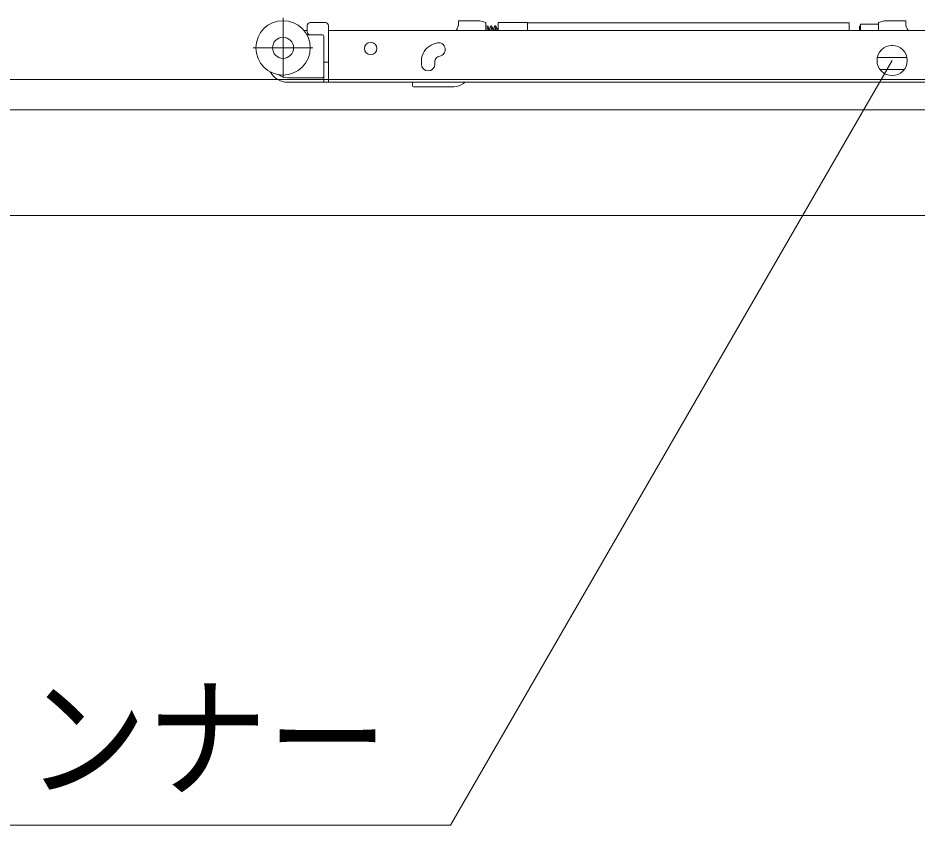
# Model space of a CAD drawing. Units: millimetres, scale not verified. Extents: x -6062 to 6062, y -3045 to 3045.
# Drawn here: x -3585.5 to -3287.7, y 70 to 337.4 of the extents above; entities that cross this region are included whole.
import ezdxf
from ezdxf.enums import TextEntityAlignment as Align

# ---------------------------------------------------------------- set-up
doc = ezdxf.new("R2010")
doc.units = ezdxf.units.MM
doc.header["$LTSCALE"] = 20
doc.layers.add('0-0_3一般', color=7, linetype='Continuous', lineweight=9)
doc.layers.add('0-1_2寸法-3', color=7, linetype='Continuous', lineweight=9)
doc.styles.add('ＭＳ ゴシック', font='')
doc.styles.get('ＭＳ ゴシック').set_extended_font_data('MS Gothic')

# ---------------------------------------------------------------- blocks, each defined once
blk = doc.blocks.new('グループ-1')
at = {"layer": '0-0_3一般'}
for p, q in [((-34203.9, 6747.9), (-34203.9, 6351.9)), ((-34043.9, 6697.9), (-34043.9, 6655.9)), ((-33923.9, 6717.9), (-34023.9, 6717.9)), ((-33903.9, 6697.9), (-33903.9, 6665.1)), ((-33041.5, 6713.9), (-33041.5, 6727.9)), ((-32852.3, 6670.9), (-32851.6, 6665.9)), ((-32825.3, 6670.9), (-32824.6, 6665.9)), ((-32798.3, 6670.9), (-32797.6, 6665.9)), ((-32778.4, 6686.9), (-32778.3, 6687.5)), ((-32584.3, 6716.9), (-32778.3, 6716.9)), ((-32778.3, 6665.9), (-32778.3, 6716.9)), ((-32584.3, 6716.9), (-32584.3, 6665.9)), ((-30454.3, 6715.9), (-32584.3, 6715.9)), ((-30454.3, 6715.9), (-30454.3, 6665.9)), ((-30384.9, 6690.9), (-30384.9, 6665.9)), ((-30259.9, 6705.9), (-30379.9, 6705.9)), ((-30379.9, 6705.9), (-30379.9, 6665.9)), ((-30219.9, 6727.9), (-30259.9, 6717.9)), ((-30259.9, 6705.9), (-30259.9, 6717.9)), ((-30259.9, 6705.9), (-30259.9, 6665.9)), ((-30219.9, 6727.9), (-30079.9, 6727.9)), ((-30079.9, 6713.9), (-30079.9, 6727.9)), ((-34043.9, 6665.9), (-34066.3, 6665.9)), ((-34045.8, 6635.9), (-34023.9, 6635.9)), ((-33943.9, 6635.9), (-34023.9, 6635.9)), ((-33933.9, 6475.9), (-33933.9, 6625.9)), ((-33903.9, 6665.9), (-27797.9, 6665.9)), ((-33903.9, 6659.9), (-33903.9, 6665.1)), ((-33903.9, 6481.9), (-33903.9, 6659.9)), ((-33190.2, 6581.5), (-33208.9, 6574.7)), ((-34005.9, 6549.9), (-34401.9, 6549.9)), ((-33178.2, 6490.1), (-33159.4, 6496.9)), ((-33933.9, 6455.9), (-33933.9, 6475.9)), ((-33933.9, 6345.9), (-33933.9, 6455.9)), ((-33903.9, 6455.9), (-33933.9, 6455.9)), ((-33903.9, 6470.1), (-33903.9, 6481.9)), ((-33903.9, 6470.1), (-33903.9, 6455.9)), ((-33903.9, 6455.9), (-33903.9, 6345.9)), ((-33287.9, 6441.9), (-33287.9, 6461.9)), ((-33286.3, 6481.4), (-33286.2, 6481.9)), ((-33197.9, 6462.4), (-33197.9, 6461.9)), ((-33197.9, 6461.9), (-33197.9, 6441.9)), ((21350, 6340), (-73990, 6340)), ((-33943.9, 6351.9), (-34173.9, 6351.9)), ((-34173.9, 6321.9), (-33933.9, 6321.9)), ((-33933.9, 6321.9), (-33933.9, 6345.9)), ((-33903.9, 6321.9), (-33933.9, 6321.9)), ((-33903.9, 6345.9), (-33903.9, 6321.9)), ((-27797.9, 6321.9), (-33903.9, 6321.9)), ((-33347.3, 6301.9), (-33347.3, 6321.9)), ((-33009.9, 6313.8), (-32999.8, 6321.9)), ((-33337.3, 6291.9), (-33072.4, 6291.9)), ((-50320, 6140), (-26320, 6140)), ((-50000, 5440), (-26640, 5440))]:
    blk.add_line(p, q, dxfattribs=at)
for points in [[(-32861.5, 6665.9), (-32861.5, 6717.9), (-32901.5, 6727.9), (-33041.5, 6727.9)], [(-32861.5, 6675.8), (-32861.4, 6676.3), (-32861.4, 6676.9), (-32861.3, 6677.4), (-32861.2, 6678), (-32861.2, 6678.7), (-32861.1, 6679.3), (-32861, 6680), (-32861, 6680.6), (-32860.9, 6681.4), (-32860.9, 6682.1), (-32860.8, 6682.9), (-32860.7, 6683.6), (-32860.7, 6684.5), (-32860.6, 6685.3), (-32860.5, 6686.1), (-32860.4, 6686.9), (-32860.2, 6687.7), (-32859.9, 6688.4), (-32859.6, 6689.1), (-32859.1, 6689.8), (-32858.7, 6690.4), (-32858.1, 6691), (-32857.5, 6691.5), (-32856.8, 6692.1), (-32856.1, 6692.6), (-32855.3, 6693), (-32854.4, 6693.5), (-32853.5, 6693.8), (-32852.5, 6694.2), (-32851.6, 6694.4), (-32850.8, 6694.5), (-32850, 6694.5), (-32849.3, 6694.3), (-32848.6, 6694.1), (-32848, 6693.7), (-32847.4, 6693.3), (-32846.9, 6692.7), (-32846.4, 6692), (-32846, 6691.2)], [(-32851.7, 6674.5), (-32851.7, 6674.1), (-32851.8, 6673.6), (-32851.9, 6673.2), (-32851.9, 6672.8), (-32852, 6672.3), (-32852.1, 6671.9), (-32852.1, 6671.4), (-32852.2, 6671), (-32852.3, 6670.6), (-32852.4, 6670.1), (-32852.4, 6669.7), (-32852.5, 6669.3), (-32852.5, 6668.9), (-32852.6, 6668.5), (-32852.7, 6668.1), (-32852.7, 6667.7), (-32852.8, 6667.4), (-32852.8, 6667), (-32852.9, 6666.6), (-32852.9, 6666.3), (-32853, 6665.9)], [(-32849.5, 6686.7), (-32849.4, 6686.7), (-32849.2, 6686.7), (-32849.1, 6686.7), (-32849.1, 6686.6), (-32849, 6686.6), (-32849, 6686.5), (-32848.9, 6686.3), (-32848.9, 6686.1), (-32849, 6686), (-32849, 6685.7), (-32849.1, 6685.5), (-32849.2, 6685.2), (-32849.3, 6684.9), (-32849.5, 6684.5), (-32849.6, 6684.2), (-32849.8, 6683.8), (-32850, 6683.4), (-32850.1, 6683), (-32850.3, 6682.6), (-32850.4, 6682.2), (-32850.5, 6681.8), (-32850.6, 6681.4), (-32850.7, 6681), (-32850.8, 6680.6), (-32850.9, 6680.2), (-32851, 6679.8), (-32851.1, 6679.4), (-32851.1, 6679), (-32851.2, 6678.6), (-32851.2, 6678.2), (-32851.3, 6677.8), (-32851.3, 6677.4), (-32851.4, 6677), (-32851.4, 6676.6), (-32851.4, 6676.2), (-32851.5, 6675.8), (-32851.6, 6675.4), (-32851.6, 6674.9), (-32851.7, 6674.5)], [(-32846, 6691.2), (-32845.7, 6690.3), (-32845.4, 6689.2), (-32845.2, 6688.1), (-32845, 6686.9), (-32844.7, 6685.8), (-32844.6, 6684.7), (-32844.4, 6683.6), (-32844.2, 6682.5), (-32844, 6681.5), (-32843.8, 6680.5), (-32843.7, 6679.6), (-32843.5, 6678.7), (-32843.4, 6677.8), (-32843.2, 6676.9), (-32843.1, 6676.1), (-32843, 6675.3), (-32842.9, 6674.6), (-32842.7, 6673.9), (-32842.6, 6673.2), (-32842.5, 6672.5), (-32842.4, 6671.8), (-32842.3, 6671.1), (-32842.2, 6670.5), (-32842.1, 6669.9), (-32842, 6669.2), (-32842, 6668.6), (-32841.9, 6668.1), (-32841.8, 6667.5), (-32841.7, 6666.9), (-32841.6, 6666.4), (-32841.6, 6665.9)], [(-32836, 6665.9), (-32835.9, 6666.5), (-32835.8, 6667.1), (-32835.7, 6667.8), (-32835.6, 6668.4), (-32835.6, 6669.1), (-32835.5, 6669.8), (-32835.4, 6670.6), (-32835.3, 6671.3), (-32835.3, 6672.1), (-32835.2, 6672.9), (-32835.1, 6673.7), (-32835, 6674.5), (-32835, 6675.4), (-32834.9, 6676.2), (-32834.8, 6677.1), (-32834.7, 6678), (-32834.5, 6679), (-32834.3, 6680), (-32834, 6681), (-32833.7, 6682), (-32833.4, 6683.1), (-32833, 6684.2), (-32832.6, 6685.3), (-32832.1, 6686.5), (-32831.6, 6687.7), (-32831.1, 6688.9), (-32830.5, 6690.1), (-32829.9, 6691.4), (-32829.2, 6692.6), (-32828.6, 6693.6), (-32827.9, 6694.4), (-32827.3, 6695.1), (-32826.6, 6695.5), (-32826, 6695.8), (-32825.3, 6695.9), (-32824.7, 6695.8), (-32824, 6695.5), (-32823.4, 6695.1), (-32822.7, 6694.4)], [(-32824.7, 6674.5), (-32824.7, 6674.1), (-32824.8, 6673.6), (-32824.9, 6673.2), (-32824.9, 6672.8), (-32825, 6672.3), (-32825.1, 6671.9), (-32825.1, 6671.4), (-32825.2, 6671), (-32825.3, 6670.6), (-32825.4, 6670.1), (-32825.4, 6669.7), (-32825.5, 6669.3), (-32825.5, 6668.9), (-32825.6, 6668.5), (-32825.7, 6668.1), (-32825.7, 6667.7), (-32825.8, 6667.4), (-32825.8, 6667), (-32825.9, 6666.6), (-32825.9, 6666.3), (-32826, 6665.9)], [(-32822.5, 6686.7), (-32822.4, 6686.7), (-32822.3, 6686.7), (-32822.1, 6686.7), (-32822.1, 6686.6), (-32822, 6686.6), (-32822, 6686.5), (-32821.9, 6686.3), (-32821.9, 6686.2), (-32822, 6686), (-32822, 6685.7), (-32822.1, 6685.5), (-32822.2, 6685.2), (-32822.3, 6684.9), (-32822.5, 6684.5), (-32822.6, 6684.2), (-32822.8, 6683.8), (-32823, 6683.4), (-32823.1, 6683), (-32823.3, 6682.6), (-32823.4, 6682.2), (-32823.5, 6681.8), (-32823.6, 6681.4), (-32823.7, 6681), (-32823.8, 6680.6), (-32823.9, 6680.2), (-32824, 6679.8), (-32824.1, 6679.4), (-32824.1, 6679), (-32824.2, 6678.6), (-32824.2, 6678.2), (-32824.3, 6677.8), (-32824.3, 6677.4), (-32824.4, 6677), (-32824.4, 6676.6), (-32824.4, 6676.2), (-32824.5, 6675.8), (-32824.6, 6675.4), (-32824.6, 6674.9), (-32824.7, 6674.5)], [(-32822.7, 6694.4), (-32822.1, 6693.6), (-32821.5, 6692.6), (-32820.8, 6691.4), (-32820.2, 6690.1), (-32819.6, 6688.9), (-32819.1, 6687.6), (-32818.6, 6686.5), (-32818.1, 6685.3), (-32817.7, 6684.2), (-32817.3, 6683.1), (-32816.9, 6682), (-32816.6, 6681), (-32816.4, 6680), (-32816.1, 6679), (-32816, 6678), (-32815.8, 6677.1), (-32815.7, 6676.2), (-32815.6, 6675.3), (-32815.5, 6674.5), (-32815.5, 6673.7), (-32815.4, 6672.9), (-32815.3, 6672.1), (-32815.2, 6671.3), (-32815.1, 6670.6), (-32815, 6669.8), (-32815, 6669.1), (-32814.9, 6668.4), (-32814.8, 6667.8), (-32814.7, 6667.1), (-32814.7, 6666.5), (-32814.6, 6665.9)], [(-32809, 6665.9), (-32808.9, 6666.5), (-32808.8, 6667.1), (-32808.7, 6667.8), (-32808.6, 6668.4), (-32808.6, 6669.1), (-32808.5, 6669.8), (-32808.4, 6670.6), (-32808.3, 6671.3), (-32808.3, 6672.1), (-32808.2, 6672.9), (-32808.1, 6673.7), (-32808, 6674.5), (-32808, 6675.4), (-32807.9, 6676.2), (-32807.8, 6677.1), (-32807.7, 6678), (-32807.5, 6679), (-32807.3, 6680), (-32807, 6681), (-32806.7, 6682), (-32806.4, 6683.1), (-32806, 6684.2), (-32805.6, 6685.3), (-32805.1, 6686.5), (-32804.6, 6687.7), (-32804.1, 6688.9), (-32803.5, 6690.1), (-32802.9, 6691.4), (-32802.2, 6692.6), (-32801.6, 6693.6), (-32800.9, 6694.4), (-32800.3, 6695.1), (-32799.6, 6695.5), (-32799, 6695.8), (-32798.3, 6695.9), (-32797.7, 6695.8), (-32797, 6695.5), (-32796.4, 6695.1), (-32795.7, 6694.4)], [(-32797.7, 6674.5), (-32797.7, 6674.1), (-32797.8, 6673.6), (-32797.9, 6673.2), (-32797.9, 6672.8), (-32798, 6672.3), (-32798.1, 6671.9), (-32798.1, 6671.4), (-32798.2, 6671), (-32798.3, 6670.6), (-32798.4, 6670.1), (-32798.4, 6669.7), (-32798.5, 6669.3), (-32798.5, 6668.9), (-32798.6, 6668.5), (-32798.7, 6668.1), (-32798.7, 6667.7), (-32798.8, 6667.4), (-32798.8, 6667), (-32798.9, 6666.6), (-32798.9, 6666.3), (-32799, 6665.9)], [(-32795.5, 6686.7), (-32795.4, 6686.7), (-32795.2, 6686.7), (-32795.1, 6686.7), (-32795.1, 6686.6), (-32795, 6686.6), (-32795, 6686.5), (-32794.9, 6686.3), (-32794.9, 6686.1), (-32795, 6686), (-32795, 6685.7), (-32795.1, 6685.5), (-32795.2, 6685.2), (-32795.3, 6684.9), (-32795.5, 6684.5), (-32795.6, 6684.2), (-32795.8, 6683.8), (-32796, 6683.4), (-32796.1, 6683), (-32796.3, 6682.6), (-32796.4, 6682.2), (-32796.5, 6681.8), (-32796.6, 6681.4), (-32796.7, 6681), (-32796.8, 6680.6), (-32796.9, 6680.2), (-32797, 6679.8), (-32797.1, 6679.4), (-32797.1, 6679), (-32797.2, 6678.6), (-32797.2, 6678.2), (-32797.3, 6677.8), (-32797.3, 6677.4), (-32797.4, 6677), (-32797.4, 6676.6), (-32797.4, 6676.2), (-32797.5, 6675.8), (-32797.6, 6675.4), (-32797.6, 6674.9), (-32797.7, 6674.5)], [(-32795.7, 6694.4), (-32795.1, 6693.6), (-32794.5, 6692.6), (-32793.8, 6691.4), (-32793.2, 6690.1), (-32792.6, 6688.9), (-32792.1, 6687.6), (-32791.6, 6686.5), (-32791.1, 6685.3), (-32790.7, 6684.2), (-32790.3, 6683.1), (-32789.9, 6682), (-32789.6, 6681), (-32789.4, 6680), (-32789.1, 6679), (-32789, 6678), (-32788.8, 6677.1), (-32788.7, 6676.2), (-32788.6, 6675.3), (-32788.5, 6674.5), (-32788.5, 6673.7), (-32788.4, 6672.9), (-32788.3, 6672.1), (-32788.2, 6671.3), (-32788.1, 6670.6), (-32788.1, 6669.8), (-32788, 6669.1), (-32787.9, 6668.4), (-32787.8, 6667.8), (-32787.7, 6667.1), (-32787.7, 6666.5), (-32787.6, 6665.9)], [(-32782, 6665.9), (-32781.9, 6666.4), (-32781.8, 6667), (-32781.7, 6667.5), (-32781.7, 6668.1), (-32781.6, 6668.6), (-32781.5, 6669.2), (-32781.4, 6669.7), (-32781.4, 6670.2), (-32781.3, 6670.8), (-32781.2, 6671.3), (-32781.1, 6671.9), (-32781.1, 6672.4), (-32781, 6672.9), (-32780.9, 6673.5), (-32780.8, 6674), (-32780.7, 6674.6), (-32780.7, 6675.1), (-32780.6, 6675.7), (-32780.5, 6676.2), (-32780.4, 6676.7), (-32780.4, 6677.3), (-32780.3, 6677.8), (-32780.2, 6678.4), (-32780.1, 6678.9), (-32780, 6679.4), (-32779.9, 6680), (-32779.8, 6680.5), (-32779.7, 6681.1), (-32779.6, 6681.6), (-32779.5, 6682.1), (-32779.4, 6682.7), (-32779.3, 6683.2), (-32779.2, 6683.7), (-32779.1, 6684.3), (-32778.9, 6684.8), (-32778.8, 6685.3), (-32778.7, 6685.9), (-32778.6, 6686.4), (-32778.4, 6686.9)], [(-33287.9, 6461.9), (-33287.9, 6462.4), (-33287.9, 6462.9), (-33287.9, 6463.4), (-33287.9, 6463.9), (-33287.9, 6464.4), (-33287.9, 6464.9), (-33287.9, 6465.4), (-33287.8, 6465.9), (-33287.8, 6466.4), (-33287.8, 6466.9), (-33287.8, 6467.4), (-33287.7, 6467.9), (-33287.7, 6468.4), (-33287.7, 6468.9), (-33287.7, 6469.4), (-33287.6, 6469.9), (-33287.6, 6470.4), (-33287.5, 6470.9), (-33287.5, 6471.4), (-33287.5, 6471.9), (-33287.4, 6472.4), (-33287.4, 6472.9), (-33287.3, 6473.4), (-33287.3, 6473.9), (-33287.2, 6474.4), (-33287.2, 6474.9), (-33287.1, 6475.4), (-33287, 6475.9), (-33287, 6476.4), (-33286.9, 6476.9), (-33286.9, 6477.4), (-33286.8, 6477.9), (-33286.7, 6478.4), (-33286.7, 6478.9), (-33286.6, 6479.4), (-33286.5, 6479.9), (-33286.5, 6480.4), (-33286.4, 6480.9), (-33286.3, 6481.4)], [(-33190.3, 6481.9), (-33190.6, 6481.5), (-33190.9, 6481), (-33191.2, 6480.6), (-33191.6, 6480.1), (-33191.9, 6479.7), (-33192.2, 6479.2), (-33192.5, 6478.8), (-33192.8, 6478.3), (-33193, 6477.9), (-33193.3, 6477.4), (-33193.6, 6476.9), (-33193.9, 6476.4), (-33194.1, 6476), (-33194.4, 6475.5), (-33194.6, 6475), (-33194.9, 6474.5), (-33195.1, 6474), (-33195.3, 6473.5), (-33195.5, 6473), (-33195.8, 6472.5), (-33196, 6472), (-33196.2, 6471.5), (-33196.3, 6470.9), (-33196.5, 6470.4), (-33196.7, 6469.9), (-33196.8, 6469.4), (-33197, 6468.9), (-33197.1, 6468.3), (-33197.2, 6467.8), (-33197.4, 6467.3), (-33197.5, 6466.8), (-33197.5, 6466.2), (-33197.6, 6465.7), (-33197.7, 6465.1), (-33197.8, 6464.6), (-33197.8, 6464.1), (-33197.8, 6463.5), (-33197.9, 6463), (-33197.9, 6462.4)]]:
    blk.add_lwpolyline(points, dxfattribs=at)
for centre, radius in [((-34203.9, 6549.9), 180), ((-34203.9, 6549.9), 70), ((-33623.9, 6545.9), 41)]:
    blk.add_circle(centre, radius, dxfattribs=at)
for centre, radius, start, end in [((-34023.9, 6697.9), 20, 90, 180), ((-33923.9, 6697.9), 20, 0, 90), ((-33121.5, 6713.9), 80, 323.1301, 0), ((-30379.9, 6690.9), 5, 90, 180), ((-29999.9, 6713.9), 80, 180, 216.8699), ((-34023.9, 6655.9), 20, 180, 270), ((-33943.9, 6625.9), 10, 0, 90), ((-33167.9, 6461.9), 120, 110, 170.40593), ((-33174.8, 6539.2), 45, 290, 110), ((-33242.9, 6441.9), 45, 180, 0), ((-33167.9, 6461.9), 30, 110, 138.18969), ((-34173.9, 6451.9), 130, 207.8267, 270), ((-34173.9, 6451.9), 100, 232.49603, 270), ((-33943.9, 6361.9), 10, 270, 0), ((-33072.4, 6391.9), 100, 270, 308.65981), ((-33337.3, 6301.9), 10, 180, 270)]:
    blk.add_arc(centre, radius, start, end, dxfattribs=at)
blk = doc.blocks.new('グループ-2')
at = {"layer": '0-0_3一般'}
blk.add_blockref('グループ-1', (0, 0), dxfattribs=at)

msp = doc.modelspace()

# ---------------------------------------------------------------- linework, layer by layer
at = {"layer": '0-1_2寸法-3'}
for p, q in [((-3295.8, 328.29), (-3296.15, 328.29)), ((-3295.8, 328.29), (-3296.15, 328.29)), ((-3291.08, 324.29), (-3300.87, 324.29)), ((-3291.98, 320.29), (-3299.97, 320.29))]:
    msp.add_line(p, q, dxfattribs=at)
msp.add_lwpolyline([(-4041.06, 70), (-3442.22, 70), (-3295.98, 323.3)], dxfattribs=at)
msp.add_circle((-3295.98, 323.3), 5.01, dxfattribs=at)
msp.add_circle((-3295.98, 323.3), 5.01, dxfattribs=at)

# ---------------------------------------------------------------- block references
at = {"layer": '0-0_3一般', "xscale": 0.05, "yscale": 0.05}
msp.add_blockref('グループ-2', (-1787.5, 0), dxfattribs=at)

# ---------------------------------------------------------------- texts
at = {"layer": '0-1_2寸法-3', "style": 'ＭＳ ゴシック', "width": 0.9}
msp.add_text('ンナー', height=32.55, dxfattribs=at).set_placement((-3582.85, 72.77), align=Align.BOTTOM_LEFT)

doc.saveas('drawing.dxf')
